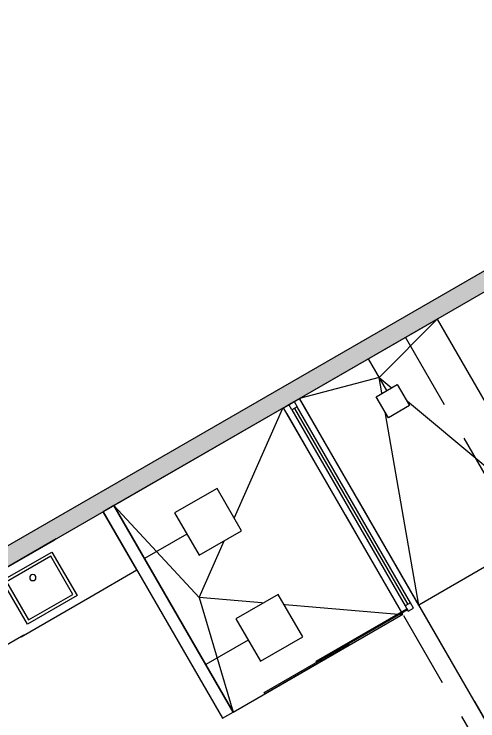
# Model space of a CAD drawing. Header units: metres. Extents: x 1769 to 3632, y 809 to 2652.
# Drawn here: x 2734.68 to 2738.47, y 1875.68 to 1881.46 of the extents above; entities that cross this region are included whole.
import ezdxf

# ---------------------------------------------------------------- set-up
doc = ezdxf.new("R2010")
doc.units = ezdxf.units.M
doc.header["$LTSCALE"] = 10
doc.linetypes.add('HIDDEN', pattern=[9.525, 6.35, -3.175])
for name, color, linetype in [('A-FLOR-LEVL', 2, 'Continuous'), ('A-FURN-FIXD', 8, 'Continuous'), ('A-GLAZ', 150, 'Continuous'), ('A-PROJ+', 1, 'HIDDEN'), ('A-WALL', 6, 'Continuous'), ('A-WALL-PATT', 8, 'Continuous')]:
    doc.layers.add(name, color=color, linetype=linetype)

# ---------------------------------------------------------------- blocks, each defined once
blk = doc.blocks.new('SAPLS501')
at = {"layer": 'A-FURN-FIXD', "ltscale": 0.01}
for p, q in [((-0.3238, 0), (0.3238, 0)), ((-0.2136, -0.1013), (0.2029, -0.1013)), ((-0.2136, -0.4609), (-0.2136, -0.1013)), ((0.2029, -0.1013), (0.2029, -0.4609)), ((0.2029, -0.4609), (-0.2136, -0.4609)), ((0.3238, -0.55), (-0.3238, -0.55))]:
    blk.add_line(p, q, dxfattribs=at)
blk.add_lwpolyline([(0.2283, -0.0759), (-0.239, -0.0759), (-0.239, -0.4863), (0.2283, -0.4863)], close=True, dxfattribs=at)
blk.add_circle((0, -0.1784), 0.0254, dxfattribs=at)
blk = doc.blocks.new('*U528')
at = {"layer": 'A-GLAZ', "ltscale": 0.01}
for p, q in [((0.0112091, 0.000025), (0.013059, 0.000025)), ((0.0112091, 0), (0.013059, 0)), ((0.013059, -0.000025), (0.0112091, -0.000025))]:
    blk.add_line(p, q, dxfattribs=at)
for points in [[(0.0111591, -0.000025), (0.0112091, -0.000025), (0.0112091, 0.000025), (0.0111591, 0.000025)], [(0.013109, -0.000025), (0.013059, -0.000025), (0.013059, 0.000025), (0.013109, 0.000025)]]:
    blk.add_lwpolyline(points, close=True, dxfattribs=at)

msp = doc.modelspace()

# ---------------------------------------------------------------- hatches: boundary and pattern name
at = {"layer": 'A-WALL-PATT', "ltscale": 0.01}
h = msp.add_hatch(color=256, dxfattribs=at)
h.dxf.hatch_style = 1
h.paths.add_polyline_path([(2729.1423, 1869.5053), (2729.4122, 1869.0377), (2729.2823, 1868.9627), (2728.9374, 1869.5602), (2730.454, 1870.4357), (2728.6789, 1873.5102), (2727.1624, 1872.6346), (2727.0873, 1872.7647), (2728.6038, 1873.6403), (2742.1504, 1881.4608), (2742.2254, 1881.3309), (2732.1519, 1875.5153), (2733.1268, 1873.8265), (2732.9969, 1873.7515), (2732.022, 1875.4402), (2728.8088, 1873.5853), (2730.5839, 1870.5107), (2733.797, 1872.3659), (2733.4719, 1872.9288), (2733.6018, 1873.0038), (2734.2718, 1871.8434), (2734.1419, 1871.7684), (2733.872, 1872.236), (2729.3128, 1869.6036)])

# ---------------------------------------------------------------- linework, layer by layer
at = {"layer": 'A-FLOR-LEVL', "ltscale": 0.01}
msp.add_line((2738.7832, 1875.2443), (2737.0079, 1878.3192), dxfattribs=at)
msp.add_lwpolyline([(2737.008, 1878.3189), (2738.1339, 1878.9689), (2739.1088, 1877.2802), (2737.983, 1876.6302)], close=True, dxfattribs=at)
at = {"layer": 'A-FURN-FIXD', "ltscale": 0.01}
for p, q in [((2733.4509, 1876.2653), (2735.0098, 1877.1653)), ((2734.7576, 1876.3846), (2734.5625, 1876.272))]:
    msp.add_line(p, q, dxfattribs=at)
at = {"layer": 'A-FURN-FIXD'}
for points in [[(2738.1339, 1878.9688), (2737.6598, 1878.4901), (2737.0081, 1878.3188)], [(2737.983, 1876.6302), (2737.6598, 1878.4901), (2739.1088, 1877.2802)], [(2737.8464, 1876.5514), (2736.1897, 1876.6918), (2736.8715, 1878.2401)], [(2735.4925, 1877.444), (2736.1897, 1876.6918), (2736.4674, 1875.7552)]]:
    msp.add_lwpolyline(points, dxfattribs=at)
msp.add_lwpolyline([(2736.4674, 1875.7552), (2737.8531, 1876.5552), (2736.8781, 1878.2439), (2735.4925, 1877.4439)], close=True, dxfattribs=at)
at = {"layer": 'A-FURN-FIXD', "ltscale": 0.01}
msp.add_lwpolyline([(2735.2966, 1876.6958), (2735.6809, 1876.9176), (2735.4059, 1877.394)], dxfattribs=at)
at = {"layer": 'A-GLAZ'}
msp.add_lwpolyline([(2737.1496, 1876.163), (2737.1436, 1876.1734), (2737.8844, 1876.6011), (2737.8904, 1876.5907)], close=True, dxfattribs=at)
at = {"layer": 'A-WALL', "ltscale": 0.01}
msp.add_lwpolyline([(2728.6038, 1873.6403), (2742.1504, 1881.4608), (2742.2254, 1881.3309), (2732.1519, 1875.5153)], dxfattribs=at)
msp.add_lwpolyline([(2735.4925, 1877.444), (2735.4058, 1877.394), (2736.3808, 1875.7052), (2736.4674, 1875.7552)], close=True, dxfattribs=at)

# ---------------------------------------------------------------- block references
at = {"layer": 'A-FURN-FIXD', "ltscale": 0.01, "xscale": -1, "rotation": 29.9998656945895}
msp.add_blockref('SAPLS501', (2734.7412, 1877.0102), dxfattribs=at)

# ---------------------------------------------------------------- next in the draw order: wipeouts: each hides what was drawn before it
at = {"ltscale": 0.01}
for points in [[(2737.7343, 1878.1609), (2737.6343, 1878.3341), (2737.8075, 1878.4341), (2737.9075, 1878.2609)], [(2736.3353, 1877.5841), (2735.9889, 1877.3841), (2736.1889, 1877.0377), (2736.5353, 1877.2377)], [(2736.8353, 1876.7181), (2736.4889, 1876.5181), (2736.6889, 1876.1717), (2737.0353, 1876.3717)]]:
    msp.add_wipeout(points, dxfattribs=at).dxf.layer = 'A-PROJ+'

# ---------------------------------------------------------------- next in the draw order: linework, layer by layer
at = {"layer": 'A-GLAZ'}
msp.add_lwpolyline([(2736.7272, 1875.9052), (2736.7212, 1875.9156), (2737.4095, 1876.313), (2737.4155, 1876.3026)], close=True, dxfattribs=at)
at = {"layer": 'A-PROJ+', "ltscale": 0.01}
for p, q in [((2737.874, 1878.8189), (2739.649, 1875.7441)), ((2737.7209, 1878.3841), (2737.5709, 1878.6439)), ((2736.0889, 1877.2109), (2735.7425, 1877.0109)), ((2736.5889, 1876.3449), (2736.2425, 1876.1449))]:
    msp.add_line(p, q, dxfattribs=at)
for points in [[(2737.7343, 1878.1609), (2737.6343, 1878.3341), (2737.8075, 1878.4341), (2737.9075, 1878.2609)], [(2736.8782, 1878.2438), (2737.0081, 1878.3188), (2738.7832, 1875.2443), (2738.6533, 1875.1693)], [(2736.3353, 1877.5841), (2735.9889, 1877.3841), (2736.1889, 1877.0377), (2736.5353, 1877.2377)], [(2736.8353, 1876.7181), (2736.4889, 1876.5181), (2736.6889, 1876.1717), (2737.0353, 1876.3717)]]:
    msp.add_lwpolyline(points, close=True, dxfattribs=at)

# ---------------------------------------------------------------- next in the draw order: block references
at = {"layer": 'A-GLAZ', "ltscale": 0.01, "xscale": -1000.000000000007, "yscale": 1000.000000000007, "zscale": 1000.000000000006, "rotation": 120.0006849281415}
msp.add_blockref('*U528', (2731.3635, 1887.9454), dxfattribs=at)

doc.saveas('drawing.dxf')
